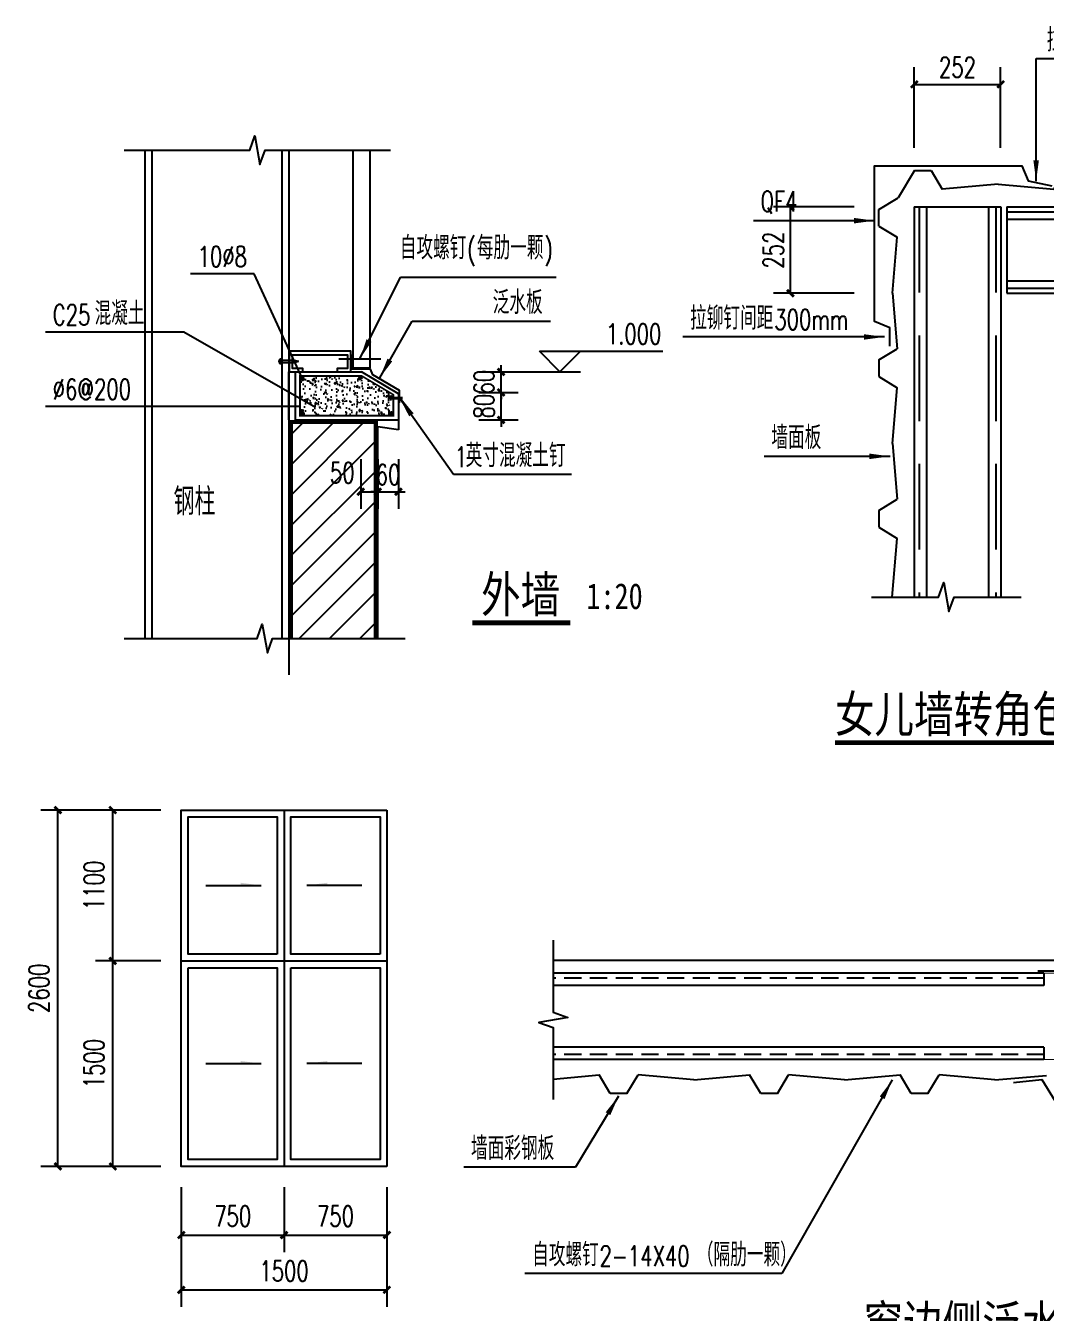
# Model space of a CAD drawing. Extents: x 1840316 to 2045362, y 17308253 to 17931430.
# Drawn here: x 2031791 to 2039230, y 17319933 to 17329319 of the extents above; entities that cross this region are included whole.
import ezdxf

# ---------------------------------------------------------------- set-up
doc = ezdxf.new("R2010")
doc.units = 0
doc.header["$LTSCALE"] = 1000
doc.header["$MEASUREMENT"] = 0
doc.linetypes.add('DOTE', pattern=[2.4200000000000004, 2, -0.2, 0.02, -0.2])
doc.linetypes.add('HIDDEN', pattern=[0.375, 0.25, -0.125])
doc.layers.get('Defpoints').update_dxf_attribs({"color": 250})
for name, color, linetype in [('0 - 立面线', 7, 'Continuous'), ('C型钢', 6, 'Continuous'), ('DIM_SYMB', 165, 'Continuous'), ('DOTE', 1, 'DOTE'), ('PUB_DIM', 161, 'Continuous'), ('PUB_TEXT', 7, 'Continuous'), ('PUB_WALL', 9, 'Continuous'), ('WALL', 9, 'Continuous'), ('WINDOW', 140, 'Continuous'), ('填充', 8, 'Continuous'), ('梁柱', 3, 'Continuous')]:
    doc.layers.add(name, color=color, linetype=linetype)
doc.styles.add('-宋体', font='', dxfattribs={"width": 0.8})
doc.styles.add('_TCH_DIM', font='SIMPLEX', dxfattribs={"bigfont": 'GBCBIG'})
doc.styles.add('_TCH_DIM_T3', font='SIMPLEX', dxfattribs={"width": 0.7058823529411765, "bigfont": 'GBCBIG'})
doc.styles.add('TESD', font='tssdeng.shx', dxfattribs={"width": 0.8, "bigfont": '_hztxt.shx'})
doc.styles.add('宋体', font='', dxfattribs={"width": 0.8})
doc.styles.get('-宋体').set_extended_font_data('SimSun')
doc.styles.get('宋体').set_extended_font_data('SimSun')
doc.dimstyles.new('_TCH_ARCH&&20', dxfattribs={"dimtxt": 59.5, "dimasz": 20, "dimexe": 50, "dimexo": 60, "dimgap": 20, "dimtad": 1, "dimdec": 0, "dimzin": 0, "dimdsep": 46, "dimtxsty": '_TCH_DIM_T3', "dimblk": 'ARCHTICK', "dimcen": 0.09, "dimclrt": 7, "dimazin": 2, "dimtfac": 1, "dimtdec": 0, "dimtix": 1, "dimtmove": 2, "dimatfit": 3, "dimfxl": 0, "dimtolj": 1, "dimtzin": 0, "dimarcsym": 0})
doc.dimstyles.new('_TCH_ARCH&&50', dxfattribs={"dimtxt": 148.75, "dimasz": 50, "dimexe": 125, "dimexo": 150, "dimgap": 63.12500000000001, "dimtad": 1, "dimdec": 0, "dimzin": 0, "dimdsep": 46, "dimtxsty": '_TCH_DIM_T3', "dimblk": 'ARCHTICK', "dimcen": 0.09, "dimclrt": 7, "dimazin": 2, "dimtfac": 1, "dimtdec": 0, "dimtix": 1, "dimtmove": 2, "dimatfit": 3, "dimfxl": 0, "dimtolj": 1, "dimtzin": 0, "dimarcsym": 0})

# ---------------------------------------------------------------- blocks, each defined once
blk = doc.blocks.new('A$C5D7C7B29')
at = {"color": 3}
for p, q in [((13458.06051726916, 9769.777346150717), (1307.3175815297, 9769.777346150717)), ((8467.28499488809, 9587.3706926608), (1307.3175815297, 9587.3706926608)), ((8467.28499488809, 9587.3706926608), (8467.28499488809, 9407.3706926608)), ((8467.28499488809, 9407.3706926608), (1307.3175815297, 9407.3706926608)), ((8467.28499488809, 8507.3706926608), (1307.3175815297, 8507.3706926608)), ((8467.28499488809, 8507.3706926608), (8467.28499488809, 8327.3706926608)), ((8467.28499488809, 8327.3706926608), (1307.3175815297, 8327.3706926608)), ((1307.3175815297, 8042.359364783159), (1975.248421478056, 8101.500999750337)), ((2138.418421479844, 7831.500999750337), (1975.248421478056, 8101.500999750337)), ((2381.778421479248, 7831.500999750337), (2544.948421481036, 8101.500999750337)), ((3358.098421479546, 8029.500999750337), (2544.948421481036, 8101.500999750337)), ((3358.098421479546, 8029.500999750337), (4171.248421478056, 8101.500999750337)), ((4334.418421479844, 7831.500999750337), (4171.248421478056, 8101.500999750337)), ((4577.778421479248, 7831.500999750337), (4740.948421481036, 8101.500999750337)), ((5554.098421479546, 8029.500999750337), (4740.948421481036, 8101.500999750337)), ((5554.098421479546, 8029.500999750337), (6367.248421478056, 8101.500999750337)), ((6530.418421479844, 7831.500999750337), (6367.248421478056, 8101.500999750337)), ((6773.778421479248, 7831.500999750337), (6936.948421481036, 8101.500999750337)), ((7750.098421479546, 8029.500999750337), (6936.948421481036, 8101.500999750337)), ((7750.098421479546, 8029.500999750337), (8505.26783240118, 8096.367134643486)), ((2381.778421479248, 7831.500999750337), (2138.418421479844, 7831.500999750337)), ((4577.778421479248, 7831.500999750337), (4334.418421479844, 7831.500999750337)), ((6773.778421479248, 7831.500999750337), (6530.418421479844, 7831.500999750337))]:
    blk.add_line(p, q, dxfattribs=at)
at = {"color": 4, "linetype": 'HIDDEN'}
for p, q in [((8467.28499488809, 9515.3706926608), (1307.3175815297, 9515.3706926608)), ((8467.28499488809, 8399.3706926608), (1307.3175815297, 8399.3706926608))]:
    blk.add_line(p, q, dxfattribs=at)
at = {"color": 2}
blk.add_lwpolyline([(8023.344738866173, 7992.248626297107), (8434.968515510642, 8033.372309745988), (8628.378694052779, 7720.186314223101), (9070.840039151692, 7720.186314223101), (9070.840039151692, 9616.991149475565), (8379.701393636846, 9616.991149475565)], dxfattribs=at)
at = {"color": 2, "const_width": 18}
blk.add_lwpolyline([(8467.28499488809, 9407.3706926608), (8467.28499488809, 9587.3706926608), (9007.28499488809, 9587.3706926608), (9007.28499488809, 8327.3706926608), (8467.28499488809, 8327.3706926608), (8467.28499488809, 8507.3706926608)], dxfattribs=at)
at = {"layer": 'PUB_DIM'}
for p, q in [((6254.042122478102, 8029.255383321084), (4643.713205343083, 5204.868105366593)), ((2260.158735171339, 7792.958696566347), (1631.468919594277, 6757.281967445742)), ((1631.468919594277, 6757.281967445742), (-2.91038304567337e-11, 6757.281967445742)), ((4643.713205343083, 5204.868105366593), (893.0270964242227, 5204.868105366593))]:
    blk.add_line(p, q, dxfattribs=at)
blk.add_lwpolyline([(1307.3175815297, 10069.77734615072), (1307.3175815297, 9018.568355466938), (1517.3175815297, 8942.134606271034), (1097.3175815297, 8868.07727437348), (1307.3175815297, 8793.568355466938), (1307.3175815297, 7742.359364783159)], dxfattribs=at)
for points in [[(6254.042122478102, 8029.255383321084, 0, 80, 0), (6105.451390157621, 7768.639201420452, 0, 0, 0)], [(2260.158735171339, 7792.958696566347, 0, 80, 0), (2104.485904800822, 7536.509929978492, 0, 0, 0)]]:
    blk.add_lwpolyline(points, format="xyseb", dxfattribs=at)
at = {"layer": 'PUB_TEXT', "style": '_TCH_DIM'}
for s, p in [('墙面彩钢板', (104.9999999999709, 6862.281967445742)), ('自攻螺钉', (998.0270964242227, 5309.868105366593)), ('（隔肋一颗）', (3401.005819828478, 5309.868105366593))]:
    blk.add_text(s, height=337.5886524822695, dxfattribs=at).set_placement(p)
at = {"layer": 'PUB_TEXT'}
for s, height, style, width, p in [('2-14X40', 297.5, '_TCH_DIM', 0.7058823529411765, (1981.005819828478, 5309.868105366593)), ('窗边侧泛水收边节点图', 528.6919831223629, '宋体', 0.8, (5834.790850701713, 4211.554049218772))]:
    blk.add_text(s, height=height, dxfattribs=dict(at, style=style, width=width)).set_placement(p)
blk = doc.blocks.new('_ArchTick')
at = {"color": 0, "linetype": 'ByBlock', "const_width": 0.4}
blk.add_lwpolyline([(-0.5, -0.5), (0.5, 0.5)], dxfattribs=at)
blk = doc.blocks.new('*D375')
at = {"layer": 'Defpoints', "color": 0}
for p in [(1866508.691017377, 18359504.07289794), (1866558.691017377, 18359504.07289794), (1866558.691017377, 18359348.63126057)]:
    blk.add_point(p, dxfattribs=at)
at = {"layer": 'PUB_DIM', "color": 0, "lineweight": -2}
for p, q in [((1866508.691017377, 18359444.07289794), (1866508.691017377, 18359298.63126057)), ((1866558.691017377, 18359444.07289794), (1866558.691017377, 18359298.63126057)), ((1866508.691017377, 18359348.63126057), (1866558.691017377, 18359348.63126057))]:
    blk.add_line(p, q, dxfattribs=at)
at = {"layer": 'PUB_DIM', "color": 0, "lineweight": -2, "xscale": 20, "yscale": 20, "zscale": 20, "rotation": 180}
blk.add_blockref('_ArchTick', (1866508.691017377, 18359348.63126057), dxfattribs=at)
at = {"layer": 'PUB_DIM', "color": 0, "lineweight": -2, "xscale": 20, "yscale": 20, "zscale": 20}
blk.add_blockref('_ArchTick', (1866558.691017377, 18359348.63126057), dxfattribs=at)
at = {"layer": 'PUB_DIM', "color": 7, "insert": (1866454.691017377, 18359403.63126057), "char_height": 59.5, "attachment_point": 5, "style": '_TCH_DIM_T3'}
blk.add_mtext('\\A1;50', dxfattribs=at)
blk = doc.blocks.new('*D376')
at = {"layer": 'Defpoints', "color": 0}
for p in [(1866558.691017377, 18359504.07289794), (1866618.691017377, 18359504.07289794), (1866618.691017377, 18359348.63126057)]:
    blk.add_point(p, dxfattribs=at)
at = {"layer": 'PUB_DIM', "color": 0, "lineweight": -2}
for p, q in [((1866558.691017377, 18359444.07289794), (1866558.691017377, 18359298.63126057)), ((1866618.691017377, 18359444.07289794), (1866618.691017377, 18359298.63126057)), ((1866558.691017377, 18359348.63126057), (1866538.691017377, 18359348.63126057)), ((1866558.691017377, 18359348.63126057), (1866618.691017377, 18359348.63126057)), ((1866618.691017377, 18359348.63126057), (1866638.691017377, 18359348.63126057))]:
    blk.add_line(p, q, dxfattribs=at)
at = {"layer": 'PUB_DIM', "color": 0, "lineweight": -2, "xscale": 20, "yscale": 20, "zscale": 20}
blk.add_blockref('_ArchTick', (1866558.691017377, 18359348.63126057), dxfattribs=at)
at = {"layer": 'PUB_DIM', "color": 0, "lineweight": -2, "xscale": 20, "yscale": 20, "zscale": 20, "rotation": 180}
blk.add_blockref('_ArchTick', (1866618.691017377, 18359348.63126057), dxfattribs=at)
at = {"layer": 'PUB_DIM', "color": 7, "insert": (1866588.691017377, 18359398.38126057), "char_height": 59.5, "attachment_point": 5, "style": '_TCH_DIM_T3'}
blk.add_mtext('\\A1;60', dxfattribs=at)
blk = doc.blocks.new('*D377')
at = {"layer": 'Defpoints', "color": 0}
for p in [(1866793.400441074, 18359638.28168828), (1866918.302368906, 18359638.28168828), (1866793.400441074, 18359558.28168828)]:
    blk.add_point(p, dxfattribs=at)
at = {"layer": 'PUB_DIM', "color": 0, "lineweight": -2}
for p, q in [((1866853.400441074, 18359638.28168828), (1866968.302368906, 18359638.28168828)), ((1866918.302368906, 18359638.28168828), (1866918.302368906, 18359658.28168828)), ((1866918.302368906, 18359558.28168828), (1866918.302368906, 18359638.28168828)), ((1866853.400441074, 18359558.28168828), (1866968.302368906, 18359558.28168828)), ((1866918.302368906, 18359558.28168828), (1866918.302368906, 18359538.28168828))]:
    blk.add_line(p, q, dxfattribs=at)
at = {"layer": 'PUB_DIM', "color": 0, "lineweight": -2, "xscale": 20, "yscale": 20, "zscale": 20}
for p, rotation in [((1866918.302368906, 18359638.28168828), 270), ((1866918.302368906, 18359558.28168828), 90)]:
    blk.add_blockref('_ArchTick', p, dxfattribs=dict(at, rotation=rotation))
at = {"layer": 'PUB_DIM', "color": 7, "insert": (1866868.552368903, 18359598.28168828), "char_height": 59.5, "attachment_point": 5, "rotation": 90, "style": '_TCH_DIM_T3'}
blk.add_mtext('\\A1;80', dxfattribs=at)
blk = doc.blocks.new('*D378')
at = {"layer": 'Defpoints', "color": 0}
for p in [(1866793.400441074, 18359698.28168828), (1866918.302368906, 18359698.28168828), (1866793.400441074, 18359638.28168828)]:
    blk.add_point(p, dxfattribs=at)
at = {"layer": 'PUB_DIM', "color": 0, "lineweight": -2}
for p, q in [((1866918.302368906, 18359698.28168828), (1866918.302368906, 18359718.28168828)), ((1866853.400441074, 18359698.28168828), (1866968.302368906, 18359698.28168828)), ((1866918.302368906, 18359638.28168828), (1866918.302368906, 18359698.28168828)), ((1866853.400441074, 18359638.28168828), (1866968.302368906, 18359638.28168828)), ((1866918.302368906, 18359638.28168828), (1866918.302368906, 18359618.28168828))]:
    blk.add_line(p, q, dxfattribs=at)
at = {"layer": 'PUB_DIM', "color": 0, "lineweight": -2, "xscale": 20, "yscale": 20, "zscale": 20}
for p, rotation in [((1866918.302368906, 18359698.28168828), 270), ((1866918.302368906, 18359638.28168828), 90)]:
    blk.add_blockref('_ArchTick', p, dxfattribs=dict(at, rotation=rotation))
at = {"layer": 'PUB_DIM', "color": 7, "insert": (1866868.552368903, 18359668.28168828), "char_height": 59.5, "attachment_point": 5, "rotation": 90, "style": '_TCH_DIM_T3'}
blk.add_mtext('\\A1;60', dxfattribs=at)
blk = doc.blocks.new('_ARROW')
blk.add_solid([(0, 0), (-1, 0.1), (-1, -0.1)])
blk = doc.blocks.new('*D379')
at = {"layer": 'Defpoints', "color": 0}
for p in [(1959364.502167262, 18606336.63321439), (1959609.961639501, 18606336.63321439), (1959609.961639501, 18606084.63330233)]:
    blk.add_point(p, dxfattribs=at)
at = {"layer": 'PUB_DIM', "color": 0, "lineweight": -2}
for p, q in [((1959549.961639501, 18606336.63321439), (1959314.502167262, 18606336.63321439)), ((1959364.502167262, 18606084.63330233), (1959364.502167262, 18606336.63321439)), ((1959549.961639501, 18606084.63330233), (1959314.502167262, 18606084.63330233))]:
    blk.add_line(p, q, dxfattribs=at)
at = {"layer": 'PUB_DIM', "color": 0, "lineweight": -2, "xscale": 20, "yscale": 20, "zscale": 20}
for p, rotation in [((1959364.502167262, 18606336.63321439), 90), ((1959364.502167262, 18606084.63330233), 270)]:
    blk.add_blockref('_ArchTick', p, dxfattribs=dict(at, rotation=rotation))
at = {"layer": 'PUB_DIM', "color": 7, "insert": (1959314.752167259, 18606210.63325836), "char_height": 59.5, "attachment_point": 5, "rotation": 90, "style": '_TCH_DIM_T3'}
blk.add_mtext('\\A1;252', dxfattribs=at)
blk = doc.blocks.new('*D380')
at = {"layer": 'Defpoints', "color": 0}
for p in [(1959977.808449562, 18606694.278556), (1959725.808537509, 18606448.81908376), (1959977.808449562, 18606448.81908376)]:
    blk.add_point(p, dxfattribs=at)
at = {"layer": 'PUB_DIM', "color": 0, "lineweight": -2}
for p, q in [((1959725.808537509, 18606508.81908376), (1959725.808537509, 18606744.278556)), ((1959977.808449562, 18606508.81908376), (1959977.808449562, 18606744.278556)), ((1959725.808537509, 18606694.278556), (1959977.808449562, 18606694.278556))]:
    blk.add_line(p, q, dxfattribs=at)
at = {"layer": 'PUB_DIM', "color": 0, "lineweight": -2, "xscale": 20, "yscale": 20, "zscale": 20, "rotation": 180}
blk.add_blockref('_ArchTick', (1959725.808537509, 18606694.278556), dxfattribs=at)
at = {"layer": 'PUB_DIM', "color": 0, "lineweight": -2, "xscale": 20, "yscale": 20, "zscale": 20}
blk.add_blockref('_ArchTick', (1959977.808449562, 18606694.278556), dxfattribs=at)
at = {"layer": 'PUB_DIM', "color": 7, "insert": (1959851.808493536, 18606744.028556), "char_height": 59.5, "attachment_point": 5, "style": '_TCH_DIM_T3'}
blk.add_mtext('\\A1;252', dxfattribs=at)
blk = doc.blocks.new('*D33')
at = {"layer": 'Defpoints', "color": 0}
for p in [(2032026.078722241, 17323597.03203663), (2032526.078722241, 17323597.03203663), (2032526.078722242, 17320997.03203663)]:
    blk.add_point(p, dxfattribs=at)
at = {"layer": 'PUB_DIM', "color": 0, "lineweight": -2}
for p, q in [((2032376.078722241, 17323597.03203663), (2031901.078722241, 17323597.03203663)), ((2032026.078722241, 17320997.03203663), (2032026.078722241, 17323597.03203663)), ((2032376.078722242, 17320997.03203663), (2031901.078722241, 17320997.03203663))]:
    blk.add_line(p, q, dxfattribs=at)
at = {"layer": 'PUB_DIM', "color": 0, "lineweight": -2, "xscale": 50, "yscale": 50, "zscale": 50}
for p, rotation in [((2032026.078722241, 17323597.03203663), 90), ((2032026.078722241, 17320997.03203663), 270)]:
    blk.add_blockref('_ArchTick', p, dxfattribs=dict(at, rotation=rotation))
at = {"layer": 'PUB_DIM', "color": 7, "insert": (2031888.578722239, 17322297.03203663), "char_height": 148.75, "attachment_point": 5, "rotation": 90, "style": '_TCH_DIM_T3'}
blk.add_mtext('\\A1;2600', dxfattribs=at)
blk = doc.blocks.new('*D34')
at = {"layer": 'Defpoints', "color": 0}
for p in [(2032926.078722243, 17320997.03203663), (2033676.078722243, 17320997.03203663), (2033676.078722243, 17320497.03203663)]:
    blk.add_point(p, dxfattribs=at)
at = {"layer": 'PUB_DIM', "color": 0, "lineweight": -2}
for p, q in [((2032926.078722243, 17320847.03203663), (2032926.078722243, 17320372.03203663)), ((2033676.078722243, 17320847.03203663), (2033676.078722243, 17320372.03203663)), ((2032926.078722243, 17320497.03203663), (2033676.078722243, 17320497.03203663))]:
    blk.add_line(p, q, dxfattribs=at)
at = {"layer": 'PUB_DIM', "color": 0, "lineweight": -2, "xscale": 50, "yscale": 50, "zscale": 50, "rotation": 180}
blk.add_blockref('_ArchTick', (2032926.078722243, 17320497.03203663), dxfattribs=at)
at = {"layer": 'PUB_DIM', "color": 0, "lineweight": -2, "xscale": 50, "yscale": 50, "zscale": 50}
blk.add_blockref('_ArchTick', (2033676.078722243, 17320497.03203663), dxfattribs=at)
at = {"layer": 'PUB_DIM', "color": 7, "insert": (2033301.078722243, 17320634.53203663), "char_height": 148.75, "attachment_point": 5, "style": '_TCH_DIM_T3'}
blk.add_mtext('\\A1;750', dxfattribs=at)
blk = doc.blocks.new('*D35')
at = {"layer": 'Defpoints', "color": 0}
for p in [(2033676.078722243, 17320997.03203663), (2034426.078722243, 17320997.03203663), (2034426.078722243, 17320497.03203663)]:
    blk.add_point(p, dxfattribs=at)
at = {"layer": 'PUB_DIM', "color": 0, "lineweight": -2}
for p, q in [((2033676.078722243, 17320847.03203663), (2033676.078722243, 17320372.03203663)), ((2034426.078722243, 17320847.03203663), (2034426.078722243, 17320372.03203663)), ((2033676.078722243, 17320497.03203663), (2034426.078722243, 17320497.03203663))]:
    blk.add_line(p, q, dxfattribs=at)
at = {"layer": 'PUB_DIM', "color": 0, "lineweight": -2, "xscale": 50, "yscale": 50, "zscale": 50, "rotation": 180}
blk.add_blockref('_ArchTick', (2033676.078722243, 17320497.03203663), dxfattribs=at)
at = {"layer": 'PUB_DIM', "color": 0, "lineweight": -2, "xscale": 50, "yscale": 50, "zscale": 50}
blk.add_blockref('_ArchTick', (2034426.078722243, 17320497.03203663), dxfattribs=at)
at = {"layer": 'PUB_DIM', "color": 7, "insert": (2034051.078722243, 17320634.53203663), "char_height": 148.75, "attachment_point": 5, "style": '_TCH_DIM_T3'}
blk.add_mtext('\\A1;750', dxfattribs=at)
blk = doc.blocks.new('*D36')
at = {"layer": 'Defpoints', "color": 0}
for p in [(2032926.078722243, 17320997.03203663), (2034426.078722243, 17320997.03203663), (2034426.078722243, 17320097.03203663)]:
    blk.add_point(p, dxfattribs=at)
at = {"layer": 'PUB_DIM', "color": 0, "lineweight": -2}
for p, q in [((2032926.078722243, 17320847.03203663), (2032926.078722243, 17319972.03203663)), ((2034426.078722243, 17320847.03203663), (2034426.078722243, 17319972.03203663)), ((2032926.078722243, 17320097.03203663), (2034426.078722243, 17320097.03203663))]:
    blk.add_line(p, q, dxfattribs=at)
at = {"layer": 'PUB_DIM', "color": 0, "lineweight": -2, "xscale": 50, "yscale": 50, "zscale": 50, "rotation": 180}
blk.add_blockref('_ArchTick', (2032926.078722243, 17320097.03203663), dxfattribs=at)
at = {"layer": 'PUB_DIM', "color": 0, "lineweight": -2, "xscale": 50, "yscale": 50, "zscale": 50}
blk.add_blockref('_ArchTick', (2034426.078722243, 17320097.03203663), dxfattribs=at)
at = {"layer": 'PUB_DIM', "color": 7, "insert": (2033676.078722243, 17320234.53203663), "char_height": 148.75, "attachment_point": 5, "style": '_TCH_DIM_T3'}
blk.add_mtext('\\A1;1500', dxfattribs=at)
blk = doc.blocks.new('*D37')
at = {"layer": 'Defpoints', "color": 0}
for p in [(2032426.078722241, 17322497.03203663), (2032926.078722241, 17322497.03203663), (2032926.078722242, 17320997.03203663)]:
    blk.add_point(p, dxfattribs=at)
at = {"layer": 'PUB_DIM', "color": 0, "lineweight": -2}
for p, q in [((2032776.078722241, 17322497.03203663), (2032301.078722241, 17322497.03203663)), ((2032426.078722241, 17320997.03203663), (2032426.078722241, 17322497.03203663)), ((2032776.078722242, 17320997.03203663), (2032301.078722241, 17320997.03203663))]:
    blk.add_line(p, q, dxfattribs=at)
at = {"layer": 'PUB_DIM', "color": 0, "lineweight": -2, "xscale": 50, "yscale": 50, "zscale": 50}
for p, rotation in [((2032426.078722241, 17322497.03203663), 90), ((2032426.078722241, 17320997.03203663), 270)]:
    blk.add_blockref('_ArchTick', p, dxfattribs=dict(at, rotation=rotation))
at = {"layer": 'PUB_DIM', "color": 7, "insert": (2032288.578722239, 17321747.03203663), "char_height": 148.75, "attachment_point": 5, "rotation": 90, "style": '_TCH_DIM_T3'}
blk.add_mtext('\\A1;1500', dxfattribs=at)
blk = doc.blocks.new('*D38')
at = {"layer": 'Defpoints', "color": 0}
for p in [(2032426.078722241, 17323597.03203663), (2032926.078722241, 17323597.03203663), (2032926.078722241, 17322497.03203663)]:
    blk.add_point(p, dxfattribs=at)
at = {"layer": 'PUB_DIM', "color": 0, "lineweight": -2}
for p, q in [((2032776.078722241, 17323597.03203663), (2032301.078722241, 17323597.03203663)), ((2032426.078722241, 17322497.03203663), (2032426.078722241, 17323597.03203663)), ((2032776.078722241, 17322497.03203663), (2032301.078722241, 17322497.03203663))]:
    blk.add_line(p, q, dxfattribs=at)
at = {"layer": 'PUB_DIM', "color": 0, "lineweight": -2, "xscale": 50, "yscale": 50, "zscale": 50}
for p, rotation in [((2032426.078722241, 17323597.03203663), 90), ((2032426.078722241, 17322497.03203663), 270)]:
    blk.add_blockref('_ArchTick', p, dxfattribs=dict(at, rotation=rotation))
at = {"layer": 'PUB_DIM', "color": 7, "insert": (2032288.578722239, 17323047.03203663), "char_height": 148.75, "attachment_point": 5, "rotation": 90, "style": '_TCH_DIM_T3'}
blk.add_mtext('\\A1;1100', dxfattribs=at)
blk = doc.blocks.new('333')
h = blk.add_hatch()
h.set_pattern_fill('混凝土', color=8, scale=6, style=0)
h.set_pattern_definition([(49.99999999999999, (-3829293.443039742, 456875.7741715536), (43.03561095604522, -3.765128098955707), [4.5, -49.5]), (355, (-3829293.443039742, 456875.7741715536), (-8.32508001678, 45.13152802200071), [3.6, -39.59999999999999]), (100.4514, (-3829289.856738941, 456875.4604111537), (34.7105629028413, 41.36637252365722), [3.824411400000001, -42.06852671999999]), (46.18420000000002, (-3829293.443039742, 456887.7741715536), (64.03446291753868, -9.931140859741085), [6.749999999999995, -74.24999999999991]), (96.63559999999998, (-3829288.106835042, 456886.9465731326), (56.0797623329222, 58.44707225402652), [5.736617280000001, -63.10278]), (351.1842, (-3829293.443039742, 456887.7741715536), (56.07971670801763, 58.44711605551947), [5.400000000000002, -59.40000000000002]), (21, (-3829287.443039742, 456884.7741715536), (35.81442312710771, -24.15713343992033), [4.5, -49.5]), (326.0000000000001, (-3829287.443039742, 456884.7741715536), (14.5989199152949, 43.50900270281119), [3.6, -39.59999999999999]), (71.4514, (-3829284.458505762, 456882.7610751931), (50.4133577148894, 19.35182980259714), [3.824411400000001, -42.06852671999999]), (37.50000000000001, (-3829293.443039742, 456875.7741715536), (0.7295913190374401, 19.97363122987869), [0, -39.12, 0, -40.2, 0, -39.75]), (7.500000000000001, (-3829293.443039742, 456875.7741715536), (15.78417224652892, 23.66470271294162), [0, -22.92, 0, -38.22, 0, -15.15]), (327.5, (-3829306.823039742, 456875.7741715536), (32.02934617034454, -1.353292304062785), [0, -15, 0, -46.80000000000001, 0, -62.1]), (317.5, (-3829312.823039742, 456875.7741715536), (34.99117016054318, 6.006298939939064), [0, -19.5, 0, -31.08, 0, -44.09999999999999])])
h.paths.add_polyline_path([(1866601.722630659, 18359623.91081957, -0.1485297137186872), (1866600.990299075, 18359621.49993645), (1866603.937202312, 18359621.49993645), (1866603.937202312, 18359623.24495468), (1866603.937202312, 18359631.7376775), (1866512.403773389, 18359686.00001279), (1866508.187711909, 18359685.22468227, -0.4142135623730951), (1866512.522269598, 18359680.89012458, -1), (1866503.85315422, 18359680.89012458, -0.4142135623730947), (1866508.187711909, 18359685.22468227), (1866335.002269634, 18359685.98404873), (1866336.900163969, 18359681.85631726, -0.5468748092658345), (1866343.045478695, 18359677.91810074, -1), (1866334.376363317, 18359677.91810074, -0.292929452351238), (1866336.900163969, 18359681.85631726), (1866334.994929503, 18359686.00001279), (1866331.361416469, 18359686.00001279), (1866331.361416469, 18359623.24495468), (1866331.361416469, 18359570.45113853), (1866603.937202312, 18359570.45113853), (1866603.01923734, 18359577.67911308, -1), (1866594.350121962, 18359577.67911308, -1), (1866603.01923734, 18359577.67911308), (1866603.902047346, 18359621.49993645), (1866600.990299075, 18359621.49993645, -0.7413567765037986), (1866593.053515281, 18359623.91081957, -1)])
h.paths.add_polyline_path([(1866342.233784142, 18359577.67894282, -1), (1866333.564668765, 18359577.67894282, -1)], flags=16)
for points in [[(1866343.045478694, 18359677.91810074, 1), (1866334.376363317, 18359677.91810074, 1)], [(1866512.522269598, 18359680.89012458, 1.000000366180542), (1866503.85315422, 18359680.89012458, 1.000000366180542)], [(1866601.722630659, 18359623.91081957, 1), (1866593.053515282, 18359623.91081957, 1)], [(1866342.233784141, 18359577.67894282, 1), (1866333.564668765, 18359577.67894282, 1)], [(1866603.019237339, 18359577.67911308, 1), (1866594.350121962, 18359577.67911308, 1)]]:
    blk.add_hatch(color=256).paths.add_polyline_path(points)
at = {"layer": '填充'}
h = blk.add_hatch(dxfattribs=at)
h.set_pattern_fill('ANSI31', color=256, scale=500, style=0)
h.set_pattern_definition([(44.99999999999999, (1882112.500409121, 18446482.1817826), (-44.19417382415924, 44.19417382415924), [])])
h.paths.add_polyline_path([(1866552.691017377, 18359552.28168828), (1866304.691017377, 18359552.28168828), (1866304.691017377, 18358920.37951838), (1866552.691017377, 18358920.37951838)])
h.paths.add_polyline_path([(1866416.779329278, 18359457.61815057), (1866570.207900707, 18359457.61815057), (1866570.207900707, 18359367.61815057), (1866416.779329278, 18359367.61815057)], flags=9)
for p, q in [((1866485.530077569, 18360345.00567769), (1866485.530077569, 18359710.04393521)), ((1866535.530077569, 18360345.00567769), (1866535.530077569, 18359710.04393521)), ((1866277.42217273, 18359732.34745112), (1866313.631629159, 18359732.34745112)), ((1866277.42217273, 18359725.94931636), (1866313.631629159, 18359725.94931636)), ((1866313.631629159, 18359732.34745112), (1866327.07929937, 18359729.14838374)), ((1866313.631629159, 18359725.94931636), (1866327.07929937, 18359729.14838374)), ((1866485.530077569, 18359710.04393521), (1866535.530077569, 18359710.04393521)), ((1866298.691017377, 18359558.28168828), (1866298.691017377, 18359698.28168828)), ((1866317.6211967, 18359698.28168828), (1866511.296212608, 18359698.28168828)), ((1866318.691017377, 18359558.28168828), (1866318.691017377, 18359698.28168828)), ((1866618.691017377, 18359634.6165009), (1866511.296212608, 18359698.28168828)), ((1866618.691017377, 18359634.6165009), (1866618.691017377, 18359529.39812267)), ((1866651.318213297, 18359586.54614281), (1866621.992430791, 18359622.19484353)), ((1866318.691017377, 18359558.28168828), (1866618.691017377, 18359558.28168828)), ((1866618.691017377, 18359529.39812267), (1866558.691017377, 18359537.61815057))]:
    blk.add_line(p, q)
at = {"color": 2}
blk.add_lwpolyline([(1866621.992430789, 18359608.18362956), (1866621.992430789, 18359643.69012519), (1866543.823814891, 18359690.02960678), (1866537.315403806, 18359706.09779181), (1866482.544399499, 18359706.09779181), (1866482.544399499, 18359749.50484636)], dxfattribs=at)
blk.add_lwpolyline([(1866273.844608592, 18359736.36090335), (1866276.42217273, 18359736.36090335), (1866277.42217273, 18359735.36090335), (1866277.42217273, 18359722.93586414), (1866276.42217273, 18359721.93586414), (1866273.844608592, 18359721.93586414), (1866272.844608592, 18359722.93586414), (1866272.844608592, 18359735.36090335)], close=True)
at = {"color": 8}
for points, const_width in [([(1866444.715152332, 18359736.11285184), (1866567.862134499, 18359736.11285184)], 6), ([(1866596.641973972, 18359621.49993645), (1866631.46729421, 18359621.49993645)], 8)]:
    blk.add_lwpolyline(points, dxfattribs=dict(at, const_width=const_width))
blk.add_lwpolyline([(1866331.361416469, 18359623.24495468, 6, 6, 0), (1866331.361416469, 18359686.00001279, 6, 6, 0), (1866512.403773389, 18359686.00001279, 5, 5, 0), (1866603.937202312, 18359631.7376775, 5, 5, 0), (1866603.937202312, 18359631.7376775, 5, 5, 0), (1866603.937202312, 18359623.24495468, 5, 5, 0)], format="xyseb")
at = {"const_width": 6}
for points in [[(1866590.555143331, 18359634.97832222), (1866590.555143331, 18359613.43102891)], [(1866603.937202312, 18359623.24495468), (1866603.937202312, 18359570.45113853), (1866331.361416469, 18359570.45113853), (1866331.361416469, 18359623.24495468)], [(1866591.298808144, 18359571.82237385), (1866591.298808144, 18359588.16858529)]]:
    blk.add_lwpolyline(points, dxfattribs=at)
for centre in [(1866338.710921006, 18359677.91810074), (1866508.187711909, 18359680.89012458), (1866597.38807297, 18359623.91081957), (1866337.899226454, 18359577.67894282), (1866598.684679651, 18359577.67911308)]:
    blk.add_circle(centre, 4.334557688450441)
blk.add_arc((1866272.844608592, 18359729.14838374), 3.199067382374778, 90, 270)
at = {"layer": 'C型钢'}
blk.add_lwpolyline([(1866439.760838054, 18359698.28168828), (1866479.760838054, 18359698.28168828), (1866479.760838054, 18359758.28168828), (1866299.760838054, 18359758.28168828), (1866299.760838054, 18359698.28168828), (1866339.760838054, 18359698.28168828), (1866339.760838054, 18359708.28168828), (1866309.760838054, 18359708.28168828), (1866309.760838054, 18359748.28168828), (1866469.760838054, 18359748.28168828), (1866469.760838054, 18359708.28168828), (1866439.760838054, 18359708.28168828)], close=True, dxfattribs=at)
at = {"layer": 'DOTE'}
blk.add_line((1866298.691017377, 18360306.7351495), (1866298.691017377, 18358814.21765034), dxfattribs=at)
at = {"layer": 'PUB_DIM'}
for p, q in [((1866197.926063491, 18359984.11116776), (1866011.559426229, 18359984.11116776)), ((1866338.710921006, 18359677.91810074), (1866197.926063491, 18359984.11116776)), ((1866506.288643416, 18359736.11285184), (1866624.510409885, 18359974.46238805)), ((1866624.510409885, 18359974.46238805), (1867079.074757992, 18359974.46238805)), ((1866564.060900665, 18359680.85671205), (1866658.585725405, 18359846.31018297)), ((1866658.585725405, 18359846.31018297), (1867062.250191442, 18359846.31018297)), ((1865992.763440183, 18359814.06865824), (1865588.987822293, 18359814.06865824)), ((1866377.175060705, 18359594.14538983), (1865992.763440183, 18359814.06865824)), ((1867090.303427105, 18359698.28168828), (1867030.303427105, 18359758.28168828)), ((1867030.303427105, 18359758.28168828), (1867390.303427105, 18359758.28168828)), ((1867090.303427105, 18359698.28168828), (1867150.303427105, 18359758.28168828)), ((1866950.303427105, 18359698.28168828), (1867150.303427105, 18359698.28168828)), ((1865634.17708609, 18359596.84804661), (1865588.987822293, 18359596.84804661)), ((1866331.361416469, 18359596.84804661), (1865634.17708609, 18359596.84804661)), ((1866621.992430791, 18359622.19484353), (1866779.483693372, 18359399.49111216)), ((1866779.483693372, 18359399.49111216), (1867123.410436026, 18359399.49111216))]:
    blk.add_line(p, q, dxfattribs=at)
for points in [[(1865818.691017377, 18360345.00567769), (1866184.610547473, 18360345.00567769), (1866199.897297312, 18360387.00567769), (1866214.708763691, 18360303.00567769), (1866229.610547473, 18360345.00567769), (1866595.530077569, 18360345.00567769)], [(1865818.691017377, 18358920.37951838), (1866206.191017377, 18358920.37951838), (1866221.477767216, 18358962.37951838), (1866236.289233595, 18358878.37951838), (1866251.191017377, 18358920.37951838), (1866638.691017377, 18358920.37951838)]]:
    blk.add_lwpolyline(points, dxfattribs=at)
for points in [[(1866506.288643416, 18359736.11285184, 0, 16, 0), (1866532.94938874, 18359789.86417424, 0, 0, 0)], [(1866564.060900665, 18359680.85671205, 0, 16, 0), (1866593.824485737, 18359732.95401528, 0, 0, 0)], [(1866621.992430791, 18359622.19484353, 0, 16, 0), (1866656.635785027, 18359573.20670203, 0, 0, 0)]]:
    blk.add_lwpolyline(points, format="xyseb", dxfattribs=at)
at = {"layer": 'PUB_DIM', "const_width": 14}
blk.add_lwpolyline([(1866834.59900092, 18358966.09570459), (1867120.624317375, 18358966.09570459)], dxfattribs=at)
at = {"layer": 'WALL'}
for p, q in [((1866298.691017377, 18359558.28168828), (1866298.691017377, 18358920.37951838)), ((1866558.691017377, 18358920.37951838), (1866558.691017377, 18359537.61815057))]:
    blk.add_line(p, q, dxfattribs=at)
at = {"layer": 'WALL', "const_width": 12}
blk.add_lwpolyline([(1866552.691017377, 18358920.37951838), (1866552.691017377, 18359552.28168828), (1866304.691017377, 18359552.28168828), (1866304.691017377, 18358920.37951838)], dxfattribs=at)
at = {"layer": '梁柱'}
for p, q in [((1865878.691017377, 18360345.00567769), (1865878.691017377, 18358920.37951838)), ((1865898.691017377, 18360345.00567769), (1865898.691017377, 18358920.37951838)), ((1866278.691017377, 18360345.00567769), (1866278.691017377, 18358920.37951838)), ((1866298.691017377, 18360345.00567769), (1866298.691017377, 18358920.37951838))]:
    blk.add_line(p, q, dxfattribs=at)
at = {"layer": 'PUB_TEXT', "style": '_TCH_DIM'}
for s, p in [('自攻螺钉', (1866622.88326863, 18360026.62905472)), ('每肋一颗', (1866847.479013311, 18360026.62905472)), ('泛水板', (1866893.803382931, 18359867.31018297)), ('混凝土', (1865731.987822293, 18359835.06865824)), ('英寸混凝土钉', (1866814.963627516, 18359420.49111216))]:
    blk.add_text(s, height=67.5177304964539, dxfattribs=at).set_placement(p)
at = {"layer": 'PUB_TEXT'}
for s, height, style, width, p in [('(', 59.5, '_TCH_DIM', 0.7058823529411765, (1866819.479013311, 18360026.62905472)), (')', 59.5, '_TCH_DIM', 0.7058823529411765, (1867044.074757992, 18360026.62905472)), ('10%%C8', 59.5, '_TCH_DIM', 0.7058823529411765, (1866032.559426229, 18360005.11116776)), ('C25', 59.5, '_TCH_DIM', 0.7058823529411765, (1865609.987822293, 18359835.06865824)), ('1.000', 59.5, '_TCH_DIM', 0.7058823529411765, (1867224.303427105, 18359779.28168828)), ('%%C6@200', 59.5, '_TCH_DIM', 0.7058823529411765, (1865609.987822293, 18359617.84804661)), ('1', 59.5, '_TCH_DIM', 0.7058823529411765, (1866782.963627516, 18359420.49111216)), ('钢柱', 80, 'TESD', 0.8, (1865962.727634815, 18359279.73746796)), ('外墙', 105.7383966244726, '宋体', 0.8, (1866860.109549443, 18358996.09570459)), ('1:20', 75.52742616033754, '宋体', 0.8, (1867167.290984042, 18359006.09570459))]:
    blk.add_text(s, height=height, dxfattribs=dict(at, style=style, width=width)).set_placement(p)
at = {"layer": 'PUB_DIM'}
for p1, p2, distance, picture, middle in [((1866793.400441074, 18359638.28168828), (1866793.400441074, 18359698.28168828), -124.90192783204839, '*D378', (1866868.552368903, 18359668.28168828)), ((1866793.400441074, 18359558.28168828), (1866793.400441074, 18359638.28168828), -124.90192783204839, '*D377', (1866868.552368903, 18359598.28168828)), ((1866558.691017377, 18359504.07289794), (1866618.691017377, 18359504.07289794), -155.4416373707354, '*D376', (1866588.691017377, 18359398.38126057))]:
    dim = blk.add_aligned_dim(p1=p1, p2=p2, distance=distance, dimstyle='_TCH_ARCH&&20', dxfattribs=at)
    dim.commit()
    dim.dimension.update_dxf_attribs({"geometry": picture, "text_midpoint": middle})
dim = blk.add_linear_dim(base=(1866558.691017377, 18359348.63126057), p1=(1866508.691017377, 18359504.07289794), p2=(1866558.691017377, 18359504.07289794), angle=0, dimstyle='_TCH_ARCH&&20', dxfattribs=at)
dim.commit()
dim.dimension.update_dxf_attribs({"geometry": '*D375', "text_midpoint": (1866454.691017377, 18359403.63126057), "dimtype": 161})
blk = doc.blocks.new('4A')
at = {"color": 3}
for p, q in [((1959726.286519503, 18606442.36235204), (1959678.382569031, 18606363.09492158)), ((1959726.286519503, 18606442.36235204), (1959774.958520751, 18606442.36235204)), ((1959774.958520751, 18606442.36235204), (1959807.592521587, 18606388.36235065)), ((1960165.486530757, 18606442.36235204), (1960132.85252992, 18606388.36235065)), ((1960165.486530757, 18606442.36235204), (1960214.158532003, 18606442.36235204)), ((1960214.158532003, 18606442.36235204), (1960246.79253284, 18606388.36235065)), ((1960604.686542009, 18606442.36235204), (1960572.052541172, 18606388.36235065)), ((1960604.686542009, 18606442.36235204), (1960653.358543255, 18606442.36235204)), ((1960653.358543255, 18606442.36235204), (1960685.992544092, 18606388.36235065)), ((1959970.222525753, 18606402.76235102), (1959807.592521587, 18606388.36235065)), ((1959970.222525753, 18606402.76235102), (1960132.85252992, 18606388.36235065)), ((1960409.422537006, 18606402.76235102), (1960246.79253284, 18606388.36235065)), ((1960409.422537006, 18606402.76235102), (1960572.052541172, 18606388.36235065)), ((1960864.579568281, 18606404.17525816), (1960685.992544092, 18606388.36235065)), ((1959622.183415038, 18606329.13189952), (1959678.382569031, 18606363.09492158)), ((1959622.183415038, 18606280.45989827), (1959622.183415038, 18606329.13189952)), ((1959725.955528102, 18606336.63321439), (1959977.955534558, 18606336.63321439)), ((1959725.955528102, 18606336.63321439), (1959725.955528102, 18605198.11171475)), ((1959761.955529024, 18606336.63321439), (1959761.955529024, 18605198.11171475)), ((1959941.955533636, 18606336.63321439), (1959941.955533636, 18605198.11171475)), ((1959977.955534558, 18606336.63321439), (1959977.955534558, 18605198.11171475)), ((1959995.95553502, 18606336.63321439), (1959995.95553502, 18606084.63320793)), ((1959995.95553502, 18606336.63321439), (1960864.579568281, 18606336.63321439)), ((1959995.95553502, 18606300.63321347), (1960864.579568281, 18606300.63321347)), ((1959622.183415038, 18606280.45989827), (1959676.183416421, 18606247.82589743)), ((1959661.783416052, 18606085.19589327), (1959676.183416421, 18606247.82589743)), ((1959995.95553502, 18606120.63320886), (1960864.579568281, 18606120.63320886)), ((1959661.783416052, 18606085.19589327), (1959676.183416421, 18605922.5658891)), ((1959995.95553502, 18606084.63320793), (1960864.579568281, 18606084.63320793)), ((1959622.183415038, 18605889.93188826), (1959676.183416421, 18605922.5658891)), ((1959622.183415038, 18605889.93188826), (1959622.183415038, 18605841.25988701)), ((1959622.183415038, 18605841.25988701), (1959676.183416421, 18605808.62588618)), ((1959661.783416052, 18605645.99588201), (1959676.183416421, 18605808.62588618)), ((1959661.783416052, 18605645.99588201), (1959676.183416421, 18605483.36587784)), ((1959622.183415038, 18605450.73187701), (1959676.183416421, 18605483.36587784)), ((1959622.183415038, 18605450.73187701), (1959622.183415038, 18605402.05987576)), ((1959622.183415038, 18605402.05987576), (1959676.183416421, 18605369.42587493)), ((1959661.014481377, 18605198.11171475), (1959676.183416421, 18605369.42587493))]:
    blk.add_line(p, q, dxfattribs=at)
at = {"color": 4, "linetype": 'HIDDEN'}
for p, q in [((1959740.355528471, 18606336.63321439), (1959740.355528471, 18605198.11171475)), ((1959963.55553419, 18606336.63321439), (1959963.55553419, 18605198.11171475)), ((1959995.95553502, 18606322.23321402), (1960864.579568281, 18606322.23321402)), ((1959995.95553502, 18606099.0332083), (1960864.579568281, 18606099.0332083))]:
    blk.add_line(p, q, dxfattribs=at)
at = {"color": 2}
blk.add_lwpolyline([(1959654.300046468, 18605930.66495427), (1959654.300046468, 18605983.61906205), (1959609.961639501, 18606001.99089153), (1959609.961639501, 18606456.87388536), (1960039.458312562, 18606456.87388536), (1960057.830142044, 18606412.53547839), (1960127.488824665, 18606398.51304733)], dxfattribs=at)
at = {"color": 0, "linetype": 'ByBlock'}
for centre, start, end in [((1961208.410714211, 18606285.58753453), 292.8852981639493, 20.3095748005528), ((1961909.501048052, 18605465.13394428), 70.33966285389488, 157.7639395795868)]:
    blk.add_arc(centre, 140.0191608032047, start, end, dxfattribs=at)
for points in [[(1961347.404713259, 18606338.87990573), (1961332.045318698, 18606329.49433088), (1961311.568291436, 18606380.265302)], [(1961261.026993516, 18606165.40080754), (1961264.697856189, 18606147.77909412), (1961209.997284595, 18606145.57736281)], [(1961952.004110212, 18605589.25812363), (1961961.215043757, 18605604.72288097), (1962003.003849022, 18605569.35770166)], [(1961771.063659854, 18605519.85595218), (1961788.725836871, 18605516.38499847), (1961769.481887248, 18605465.13394428)]]:
    blk.add_solid(points, dxfattribs=at)
at = {"layer": 'Defpoints', "color": 0, "linetype": 'ByBlock'}
for p in [(1961306.751177189, 18606185.9154786), (1961904.44576729, 18605605.06181687), (1962038.615099104, 18605609.0521092), (1961211.618238896, 18605465.13394428), (1961909.501048052, 18605465.13394428), (1961909.501048052, 18605465.13394428)]:
    blk.add_point(p, dxfattribs=at)
at = {"layer": 'PUB_DIM'}
for p, q in [((1960081.439799194, 18606412.15562074), (1960081.439799194, 18606769.19119763)), ((1960081.439799194, 18606769.19119763), (1960602.87081167, 18606769.19119763)), ((1960291.477565742, 18606436.51918616), (1960343.464569458, 18606609.72290739)), ((1960343.464569458, 18606609.72290739), (1961070.27409093, 18606609.72290739)), ((1959295.63318406, 18606296.44265054), (1959256.090060868, 18606296.44265054)), ((1959609.961639501, 18606296.44265054), (1959295.63318406, 18606296.44265054)), ((1959379.952153195, 18605957.14200816), (1959050.543690995, 18605957.14200816)), ((1959638.702143707, 18605957.14200816), (1959379.952153195, 18605957.14200816)), ((1959497.24233635, 18605608.73809315), (1959287.683342646, 18605608.73809315)), ((1959654.991440458, 18605608.73809315), (1959497.24233635, 18605608.73809315))]:
    blk.add_line(p, q, dxfattribs=at)
for points in [[(1960081.439799194, 18606412.15562074, 0, 16, 0), (1960081.439799194, 18606472.15562074, 0, 0, 0)], [(1960291.477565742, 18606436.51918616, 0, 16, 0), (1960308.726318673, 18606493.98639875, 0, 0, 0)], [(1959609.961639501, 18606296.44265054, 0, 16, 0), (1959549.961639501, 18606296.44265054, 0, 0, 0)], [(1959638.702143707, 18605957.14200816, 0, 16, 0), (1959578.702143707, 18605957.14200816, 0, 0, 0)], [(1959654.991440458, 18605608.73809315, 0, 16, 0), (1959594.991440458, 18605608.73809315, 0, 0, 0)]]:
    blk.add_lwpolyline(points, format="xyseb", dxfattribs=at)
for points in [[(1960864.579568281, 18606464.1752597), (1960864.579568281, 18606266.90423305), (1960906.579568281, 18606251.61748321), (1960822.579568281, 18606236.80601683), (1960864.579568281, 18606221.90423305), (1960864.579568281, 18606024.6332064)], [(1961317.441529858, 18605465.13394428), (1961189.822855526, 18605270.09421658), (1960996.336551575, 18605270.09421658)], [(1959601.014479839, 18605198.11171475), (1959796.985007967, 18605198.11171475), (1959812.271757806, 18605240.11171475), (1959827.083224186, 18605156.11171475), (1959841.985007967, 18605198.11171475), (1960037.955536095, 18605198.11171475)]]:
    blk.add_lwpolyline(points, dxfattribs=at)
at = {"layer": 'PUB_DIM', "const_width": 14.00000035868897}
for points in [[(1961382.724451907, 18604929.68304045), (1961621.492390514, 18604929.68304045)], [(1959494.156371571, 18604773.36820969), (1960869.464423685, 18604773.36820969)]]:
    blk.add_lwpolyline(points, dxfattribs=at)
at = {"layer": 'PUB_TEXT', "const_width": 6.000000153723845}
blk.add_lwpolyline([(1962217.963295879, 18605609.0521092), (1962038.615099104, 18605609.0521092), (1961909.501048052, 18605465.13394428), (1961211.618238896, 18605465.13394428), (1961211.618238896, 18606305.59873524), (1961366.703307597, 18606449.51690017), (1961366.703307597, 18606604.50565236)], dxfattribs=at)
at = {"layer": 'PUB_DIM', "xscale": -72.00000184469263, "yscale": 72.00000184468618, "zscale": 72.00000184468614, "rotation": 236.802416296985}
blk.add_blockref('_ARROW', (1961317.441529858, 18605465.13394428), dxfattribs=at)
at = {"color": 0, "linetype": 'ByBlock', "char_height": 90.00000230585766, "attachment_point": 5, "style": '-宋体'}
for insert, rotation in [((1961450.069899636, 18606212.85914517), 67.3879062403343), ((1961877.869270815, 18605682.25148096), 24.20755085297497)]:
    blk.add_mtext('\\A1;120°', dxfattribs=dict(at, insert=insert, rotation=rotation))
at = {"layer": 'PUB_TEXT', "style": '_TCH_DIM'}
for s, p in [('拉铆钉间距', (1960112.126130819, 18606790.19119763)), ('自攻螺钉', (1960336.027148394, 18606630.72290739)), ('（隔肋一颗）', (1960816.622893075, 18606630.72290739)), ('拉铆钉间距', (1959071.543690995, 18605978.14200816)), ('墙面板', (1959308.683342646, 18605629.73809315))]:
    blk.add_text(s, height=67.5177304964539, dxfattribs=at).set_placement(p)
at = {"layer": 'PUB_TEXT'}
for s, height, style, width, p in [('300mm', 59.5, '_TCH_DIM', 0.7058823529411765, (1960357.87081167, 18606790.19119763)), ('2-14X40', 59.5, '_TCH_DIM', 0.7058823529411765, (1960532.622893075, 18606630.72290739)), ('20', 80.00000204965126, '-宋体', 0.8, (1961252.628677787, 18606520.89563488)), ('35', 80.00000204965126, '-宋体', 0.8, (1961208.868555253, 18606381.36876876)), ('QF4', 59.5, '_TCH_DIM', 0.7058823529411765, (1959277.090060868, 18606323.10931721)), ('300mm', 59.5, '_TCH_DIM', 0.7058823529411765, (1959317.288371846, 18605978.14200816)), ('145', 80.00000204965126, '-宋体', 0.8, (1961055.35565164, 18605746.59753078)), ('20', 80.00000204965126, '-宋体', 0.8, (1962227.594390452, 18605512.11884776)), ('35', 80.00000204965126, '-宋体', 0.8, (1961964.068347125, 18605452.03055581)), ('145', 80.00000204965126, '-宋体', 0.8, (1961526.22064824, 18605355.50475832)), ('外', 120.0000030744769, 'TESD', 0.8, (1961016.920124996, 18605128.58073648)), ('QF4', 105.738399333558, '宋体', 0.8, (1961412.724579933, 18604959.68304121)), ('女儿墙转角包角构造详图', 105.738399333558, '宋体', 0.8, (1959494.156371571, 18604803.36821046)), ('1:20', 75.5274280953986, '宋体', 0.8, (1960916.131091547, 18604802.77749314)), ('展开宽度', 105.738399333558, '宋体', 0.8, (1961361.924474019, 18604766.08390662)), ('400', 105.738399333558, '宋体', 0.8, (1961845.840098231, 18604766.08390662))]:
    blk.add_text(s, height=height, dxfattribs=dict(at, style=style, width=width)).set_placement(p)
at = {"layer": 'PUB_DIM'}
for p1, p2, picture, middle in [((1959725.808537509, 18606448.81908376), (1959977.808449562, 18606448.81908376), '*D380', (1959851.808493536, 18606744.028556)), ((1959609.961639501, 18606084.63330233), (1959609.961639501, 18606336.63321439), '*D379', (1959314.752167259, 18606210.63325836))]:
    dim = blk.add_aligned_dim(p1=p1, p2=p2, distance=245.4594722390175, dimstyle='_TCH_ARCH&&20', dxfattribs=at)
    dim.commit()
    dim.dimension.update_dxf_attribs({"geometry": picture, "text_midpoint": middle})

msp = doc.modelspace()

# ---------------------------------------------------------------- hatches: boundary and pattern name
at = {"layer": 'DIM_SYMB'}
for points in [[(2033508.213165572, 17323047.03203663), (2033358.213165572, 17323047.03203663), (2033358.213165572, 17323067.03203663)], [(2033841.805930308, 17323047.03203663), (2033991.805930308, 17323047.03203663), (2033991.805930308, 17323067.03203663)], [(2033508.213165572, 17321747.03203663), (2033358.213165572, 17321747.03203663), (2033358.213165572, 17321767.03203663)], [(2033841.805930308, 17321747.03203663), (2033991.805930308, 17321747.03203663), (2033991.805930308, 17321767.03203663)]]:
    msp.add_hatch(color=256, dxfattribs=at).paths.add_polyline_path(points)

# ---------------------------------------------------------------- linework, layer by layer
at = {"layer": '0 - 立面线'}
for p, q in [((2033676.078722243, 17323597.03203663), (2033676.078722243, 17320997.03203663)), ((2034426.078722243, 17323597.03203663), (2034426.078722243, 17320997.03203663)), ((2032926.078722243, 17322497.03203663), (2034426.078722244, 17322497.03203663))]:
    msp.add_line(p, q, dxfattribs=at)
msp.add_lwpolyline([(2034426.078722243, 17320997.03203663), (2032926.078722243, 17320997.03203663), (2032926.078722243, 17323597.03203663), (2034426.078722243, 17323597.03203663)], dxfattribs=at)
at = {"layer": 'DIM_SYMB'}
for points in [[(2033106.256888485, 17323047.03203663), (2033508.213165572, 17323047.03203663)], [(2034243.762207395, 17323047.03203663), (2033841.805930308, 17323047.03203663)], [(2033106.256888485, 17321747.03203663), (2033508.213165572, 17321747.03203663)], [(2034243.762207395, 17321747.03203663), (2033841.805930308, 17321747.03203663)]]:
    msp.add_lwpolyline(points, dxfattribs=at)
at = {"layer": 'WINDOW'}
for points in [[(2033626.078722243, 17322547.03203663), (2032976.078722243, 17322547.03203663), (2032976.078722243, 17323547.03203663), (2033626.078722243, 17323547.03203663)], [(2034376.078722243, 17322547.03203663), (2033726.078722243, 17322547.03203663), (2033726.078722243, 17323547.03203663), (2034376.078722243, 17323547.03203663)], [(2032976.078722243, 17322447.03203663), (2033626.078722243, 17322447.03203663), (2033626.078722243, 17321047.03203663), (2032976.078722243, 17321047.03203663)], [(2033726.078722243, 17322447.03203663), (2034376.078722243, 17322447.03203663), (2034376.078722243, 17321047.03203663), (2033726.078722243, 17321047.03203663)]]:
    msp.add_lwpolyline(points, close=True, dxfattribs=at)

# ---------------------------------------------------------------- block references
at = {"xscale": 0.5, "yscale": 0.5, "zscale": 0.5}
msp.add_blockref('A$C5D7C7B29', (2034986.951201169, 17317613.66328749), dxfattribs=at)
at = {"layer": 'PUB_WALL', "color": 2, "xscale": 2.5, "yscale": 2.5, "zscale": 2.5}
for name, p in [('4A', (-2861040.249655071, -29187844.13706989)), ('333', (-2632036.530781756, -28572451.92732447))]:
    msp.add_blockref(name, p, dxfattribs=at)

# ---------------------------------------------------------------- dimensions: what is measured, and where the dimension line sits
at = {"layer": 'PUB_DIM'}
for p1, p2, distance, picture, middle in [((2032526.078722242, 17320997.03203663), (2032526.078722241, 17323597.03203663), 500, '*D33', (2031888.578722239, 17322297.03203663)), ((2032926.078722241, 17322497.03203663), (2032926.078722241, 17323597.03203663), 500, '*D38', (2032288.578722239, 17323047.03203663)), ((2032926.078722242, 17320997.03203663), (2032926.078722241, 17322497.03203663), 500, '*D37', (2032288.578722239, 17321747.03203663)), ((2032926.078722243, 17320997.03203663), (2033676.078722243, 17320997.03203663), -500, '*D34', (2033301.078722243, 17320634.53203663)), ((2032926.078722243, 17320997.03203663), (2034426.078722243, 17320997.03203663), -900, '*D36', (2033676.078722243, 17320234.53203663)), ((2033676.078722243, 17320997.03203663), (2034426.078722243, 17320997.03203663), -500, '*D35', (2034051.078722243, 17320634.53203663))]:
    dim = msp.add_aligned_dim(p1=p1, p2=p2, distance=distance, dimstyle='_TCH_ARCH&&50', dxfattribs=at)
    dim.commit()
    dim.dimension.update_dxf_attribs({"geometry": picture, "text_midpoint": middle})

doc.saveas('drawing.dxf')
